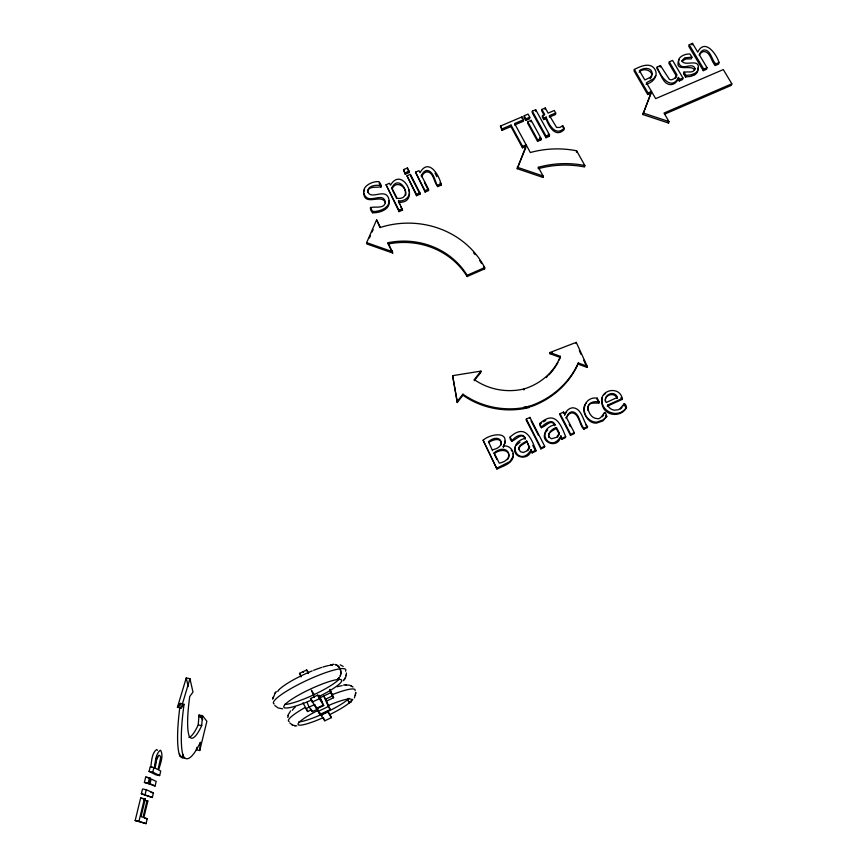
<?xml version="1.0" encoding="UTF-8"?>
<svg xmlns="http://www.w3.org/2000/svg" width="867" height="867" viewBox="0 0 867 867"><rect width="100%" height="100%" fill="white"/><g stroke="black" fill="none" stroke-linecap="round" stroke-linejoin="round"><path stroke-width="1.3" d="M354.397 697.902L355.763 692.462M480.947 371.119L474.303 379.616L474.292 380.7L480.925 372.214L480.947 371.119L452.617 375.671L457.234 402.526L462.935 395.222L462.924 394.171A77.553 72.535 3.6 0 0 525.196 407.392L528.903 406.363M479.939 373.471L479.96 372.377M388.058 242.706L388.21 244.017A73.749 68.58 -5.4 0 1 467.129 276.53L484.653 268.846L484.686 267.578A85.996 79.829 -5 0 0 380.418 227.425L376.625 219.828L366.643 242.641L366.839 243.952L392.697 253.012L388.058 242.706A73.89 68.688 -5.4 0 1 467.129 275.272L484.686 267.578M483.114 440.23L496.954 469.025C503.185 465.991 513.611 463.444 513.372 454.59C513.34 449.54 508.615 444.944 503.456 446.104C510.956 430.346 490.18 433.76 483.114 440.23L496.954 469.025M287.833 717.497L288.462 714.386L290.608 710.929M514.499 125.043L523.473 121.207L523.581 119.711L522.032 116.872L500.465 126.062L501.939 130.397L510.934 126.56L511.021 125.065L502.004 128.912L501.939 130.397M492.532 450.721L488.522 441.628C500.508 431.755 507.802 446.798 492.586 449.756M494.125 452.845L499.273 463.151C516.429 459.748 507.867 441.715 494.125 452.845L494.071 453.799C498.698 449.464 510.132 448.304 508.831 457.277M538.353 167.288L543.089 176.001L542.948 177.421L517.187 168.675L526.334 145.179L530.333 152.527A93.17 85.02 5.7 0 1 576.642 150.771L584.835 165.521L584.607 166.963A93.343 85.454 6.5 0 0 538.223 168.718L538.353 167.288A93.517 85.595 6.5 0 1 584.835 165.521M272.704 699.214L275.251 692.863M521.934 118.378L522.032 116.872M524.21 115.755L524.101 117.262L525.814 120.383L529.65 118.746L529.77 117.24L528.046 114.108L524.21 115.755L525.922 118.887L525.814 120.383M523.581 119.711L514.586 123.547L526.15 144.822L526.031 146.285L522.465 147.813L522.563 146.35L511.021 125.065M503.38 445.963L503.304 446.928L505.06 443.156L505.038 441.14M503.38 447.069L503.456 446.104M527.797 121.792L527.689 123.298L537.551 141.343L540.932 139.89L541.073 138.417L531.178 120.35L527.797 121.792L537.681 139.869L537.551 141.343M526.226 146.642L526.334 145.179M188.876 737.449A66.38 12.138 -77.9 0 0 198.229 724.91L198.998 715.037L202.488 715.708L206.888 721.268L199.746 750.519L196.289 749.847L196.907 747.311M199.746 750.519L200.396 742.25A95.413 17.286 -77.9 0 1 184.086 757.249L183.208 755.894M182.839 703.863L180.358 703.386A87.675 15.996 -77.8 0 0 179.415 754.723L179.903 756.122L183.533 756.815L183.045 755.428A87.686 15.812 -77.9 0 1 184.086 704.102L181.192 707.992L177.442 707.277L186.232 677.983L189.938 678.688L192.994 692.083L189.743 696.472A66.239 11.932 -77.9 0 0 189.223 736.202A66.38 11.997 -77.9 0 0 201.708 725.571L202.488 715.708M531.059 121.857L531.178 120.35M532.338 111.16L532.219 112.677L545.972 137.723L549.353 136.282L549.505 134.797L535.708 109.719L532.338 111.16L546.123 136.249L545.972 137.723M535.578 111.236L535.708 109.719M532.143 452.899L531.135 449.724L532.143 452.899L535.752 451.252L535.882 450.287C530.604 435.982 524.546 424.169 510.132 436.979L510.045 437.954C511.324 447.621 521.5 428.721 525.185 439.222L525.304 438.247C522.855 431.614 513.362 437.315 511.833 441.498M154.467 767.772L150.208 766.775L149.081 771.424L155.995 774.881L159.647 775.586L160.742 771.034L158.694 769.961C160.178 763.903 163.83 756.403 160.753 750.421L160.178 750.269C155.345 754.257 155.453 761.963 154.467 767.772L150.75 767.057C151.736 761.237 151.617 753.51 156.483 749.565L157.61 750.258M555.693 112.981L549.494 115.625L549.342 117.143L555.53 114.498L555.693 112.981L554.306 110.477L548.117 113.122L545.267 107.985L541.908 109.415L541.767 110.933L544.032 115.04M541.908 109.415L544.747 114.563L542.471 115.539L542.33 117.045L543.707 119.548L545.982 118.573L546.134 117.067L543.847 118.042L543.707 119.548M501.278 444.847C501.863 436.567 492.51 439.699 488.479 442.603M545.126 109.502L545.267 107.985M523.939 389.998L524.058 388.936A58.631 54.859 3.3 0 0 560.44 356.37L549.992 352.511L549.83 353.638L560.255 357.486A58.512 54.762 3.3 0 1 559.182 359.989M588.151 406.504L587.934 410.557M405.669 195.238C407.523 186.947 395.775 179.361 391.971 189.212L391.83 187.825C399.741 171.785 414.914 200.201 397.162 198.359L391.83 187.825M526.323 419.054L526.215 420.072L540.921 448.878L544.541 447.22L544.693 446.256L529.943 417.417L526.323 419.054L541.062 447.925L540.921 448.878M605.242 401.042C604.602 394.442 614.898 391.862 617.12 398.441L617.412 397.389C614.595 389.37 602.121 395.233 606.185 402.516L617.412 397.389M462.935 395.222A77.401 72.416 3.7 0 0 525.088 408.422L528.837 407.62L528.957 406.58M562.499 127.059L562.672 125.574L560.093 127.395L556.625 127.482L549.494 115.625M562.672 125.574L564.189 128.294L564.005 129.79C555.216 138.243 548.573 125.975 545.982 118.573M527.819 450.732L529.531 447.773L526.724 441.032C523.473 443.102 518.336 444.901 518.672 449.605M529.813 418.425L529.943 417.417M529.531 447.773L526.724 441.032M576.447 152.224L576.642 150.771M554.49 425.025C550.415 416.247 541.344 433.663 539.729 424.429L539.87 423.432C554.197 410.655 560.299 422.5 565.642 436.665L565.447 437.651L561.859 439.287L560.906 436.101L561.859 439.287M551.379 354.202L551.542 353.075M343.473 680.682L345.716 677.105L346.464 672.976M541.528 427.951L539.87 423.432M602.337 397.379C598.924 411.619 618.821 419.769 626.505 407.241C624.392 398.387 621.791 410.459 616.892 409.896C613.077 411.099 609.165 408.606 607.583 405.149L622.3 398.43C619.341 385.306 599.064 389.738 601.861 402.819C602.933 415.488 619.634 418.501 626.191 408.27L626.505 407.241M409.419 192.604C409.332 198.142 403.556 201.556 398.462 200.906L399.72 204.514M560.255 357.486L560.44 356.37M554.837 425.697L555.01 424.689C552.496 418.219 544.574 423.681 541.68 426.954M557.535 437.131L559.226 434.194L556.267 428.461L556.441 427.464C551.878 428.71 544.736 435.288 551.477 438.767L556.527 437.358L559.41 433.207L556.441 427.464M564.796 414.339L563.615 412.063L560.017 413.7L559.833 414.729L570.508 435.332L574.117 433.673L574.322 432.687L566.314 417.276L568.167 414.209A6.882 6.524 12.3 0 1 571.841 411.792C579.405 411.901 579.589 424.136 583.957 428.276L583.729 429.273L587.317 427.626L587.555 426.629C582.873 421.026 582.05 408.422 572.859 407.761C568.763 407.978 565.382 411.467 564.601 415.369M559.226 434.194L559.41 433.207M576.035 343.505L576.252 342.357L549.992 352.511M563.42 413.093L563.615 412.063M566.314 417.276L566.118 418.284L567.972 415.228A6.871 6.513 12.3 0 1 571.624 412.822C579.189 412.93 579.362 425.144 583.729 429.273M646.067 84.24C652.537 82.95 658.757 76.003 654.997 69.447C650.423 61.676 640.312 66.358 634.373 69.436L634.07 71.007L647.682 94.525L651.171 93.029L651.507 91.479L648.007 92.986L647.682 94.525M578.061 364.075L578.278 362.959L587.219 366.264L586.992 367.37L578.061 364.075A84.045 78.583 2.9 0 1 531.623 406.428L523.787 408.162M346.204 675.61L346.356 674.862M570.508 435.332L570.714 434.345L560.017 413.7M655.755 75.635L653.631 78.81L646.403 82.679L655.669 98.654L723.295 69.577L731.835 83.796L664.024 113.057L668.956 121.564L668.587 123.06L642.848 114.531L651.507 91.479M272.845 698.054L273.007 697.274M669.302 61.828L677.019 74.941L674.342 78.561L671.979 79.666A2.883 2.514 8.8 0 1 669.313 79.265L660.502 65.578L657.208 66.987L656.861 68.569C661.163 73.5 662.659 84.576 670.96 84.673C674.829 84.457 677.875 81.151 678.493 77.445L679.652 79.406L679.262 80.967L682.557 79.558L682.947 77.997L672.597 60.419L669.302 61.828L668.934 63.421L676.628 76.513L675.556 78.236M660.155 67.16L660.502 65.578M145.255 799.114L141.018 816.584L143.022 817.278L147.054 800.642L147.867 800.978L143.857 817.57L147.206 818.73L146.014 823.65L135.165 820.572L140.649 798.041L145.255 799.114L140.649 798.041M149.07 783.595L150.359 778.252L149.46 777.818L145.699 777.092L144.399 782.446L149.07 783.595L148.159 783.172L149.46 777.818M155.095 786.011L150.013 783.67L151.151 778.989L156.201 781.405L155.095 786.011L146.274 782.944M159.647 775.586L152.809 772.15L153.936 767.49M152.321 797.499L153.437 792.882L146.263 789.739L142.502 789.013L141.354 793.738L152.321 797.499L141.354 793.738M145.114 794.465L146.263 789.739M146.014 823.65L138.948 821.309L144.421 798.778M587.999 407.956C588.433 412.681 591.63 418.284 596.854 418.577C602.673 420.43 604.288 406.645 606.792 416.377L603.139 419.888L596.962 422.077A9.277 8.768 14.1 0 1 590.806 420.571C579.589 414.502 583.534 396.056 597.146 398.148L596.886 399.199C603.443 406.731 589.679 399.72 588.357 406.244M355.437 695.551L355.6 694.89M598.718 403.144L599.184 402.006L597.146 398.148M598.924 403.047L599.184 402.006M689.232 44.748L688.821 46.363L703.289 70.66L706.572 69.252L707.006 67.669L699.214 54.599L700.839 51.998A6.362 5.527 9.8 0 1 704.156 49.939C710.907 49.852 711.709 60.332 715.774 63.909L715.318 65.502L718.591 64.093L719.057 62.5C716.597 54.318 704.893 37.747 697.729 52.118L692.505 43.35L689.232 44.748L703.722 69.078L703.289 70.66M694.619 74.79L690.891 76.372L685.483 76.979L683.521 73.652C684.67 69.804 692.278 74.334 694.575 69.674L694.998 68.515C692.527 61.579 682.362 71.094 679.132 63.79C675.848 57.439 684.984 53.505 690.034 54.036L691.909 57.179L691.324 58.848L685.905 58.913L681.896 61.232M684.096 72.004L683.521 73.652M692.094 44.965L692.505 43.35M685.483 76.979L685.884 75.407L683.922 72.08M288.039 715.752L288.223 715.069M694.998 68.515L694.575 70.097C692.094 63.724 673.03 73.316 679.154 59.563M604.527 412.594L604.256 413.613L604.732 412.497M607.583 405.149L607.312 406.19L621.986 399.481L622.3 398.43M586.157 403.036C581.02 408.736 585.019 417.731 590.568 421.579A9.266 8.757 14.2 0 0 596.713 423.085L602.868 420.907L606.792 416.377M515.128 447.025C511.367 457.765 528.621 461.309 531.005 450.688M181.192 707.992L189.938 678.688M624.283 403.578L623.275 405.864M624.186 404.521L624.5 403.48M731.835 83.796L731.347 85.356L664.891 114.043M367.706 192.257C368.052 182.233 387.462 192.301 378.987 181.658C371.629 180.9 359.48 187.413 365.061 195.899C369.992 203.658 382.878 191.835 385.316 201.751C385.035 212.61 363.609 201.577 372.604 212.773C379.54 213.087 390.746 209.456 389.12 200.635M154.662 767.913L156.873 756.241M587.913 407.544C588.357 402.201 594.664 400.814 598.978 402.104M513.145 456.476L509.883 461.569L497.008 468.093M363.945 191.39L364.552 189.819M642.848 114.531L651.171 93.029M517.187 168.675L525.727 147.867M369.461 237.959L370.512 235.564M372.084 231.966L373.124 229.571M678.493 77.445C671.329 91.913 659.538 75.429 657.208 66.987M560.906 436.101C550.556 454.622 534.094 429.631 555.01 424.689M560.721 437.087C556.809 450.959 536.272 439.84 547.706 430.032M531.135 449.724C520.449 468.104 504.28 443.785 525.304 438.247M345.001 678.558L345.413 677.799M518.845 448.228L520.579 445.822L526.605 442.007M529.661 446.808L526.746 450.981L523.3 452.498L520.308 451.62L518.769 448.651M699.333 55.336L700.417 53.602A6.351 5.516 9.8 0 1 703.722 51.543C710.463 51.467 711.265 61.925 715.318 65.502M421.373 175.351L423.215 172.598A6.492 5.863 -2.6 0 1 426.759 170.431C433.771 170.712 435.05 182.016 437.781 186.6L441.227 185.115C439.677 175.557 428.645 157.241 420.018 172.728L418.967 170.68L415.51 172.154L425.101 192.04L428.558 190.556L428.482 189.158L421.373 175.351L421.46 176.76L423.291 174.018A6.481 5.852 -2.6 0 1 426.835 171.861C433.738 171.774 433.901 182.861 437.781 186.6M344.297 679.63L344.806 678.872M565.566 413.418L566.671 411.814M602.402 416.702L603.475 415.217M177.442 707.277L180.358 703.386M507.39 459.64L508.279 458.491M275.413 692.657L276.345 691.563M457.234 402.526L457.212 401.475L462.924 394.171M275.023 693.156L275.641 692.365M650.131 78.789C656.286 72.145 644.051 66.25 639.087 72.199M351.07 701.717L351.536 701.24A7.229 6.383 53.6 0 1 349.238 702.855L347.602 699.311L349.238 702.855M516.374 445.172L520.102 442.105M620.382 409.018L622.072 407.425M604.028 394.799L605.61 393.39M351.07 701.728L349.184 702.899M539.729 424.429L541.42 423.161M564.189 128.294C555.379 136.769 548.724 124.48 546.134 117.067M556.267 428.461C553.179 430.422 546.849 432.785 548.887 437.521M543.436 421.85L545.777 420.517M326.751 700.969L333.611 697.729L329.915 689.363M302.995 702.79L307.612 711.536L311.08 709.9M316.325 708.382L323.369 705.055M319.154 695.236L323.694 705.565L316.672 708.881L310.505 698.52L317.745 695.117L321.83 701.533M307.037 702.335L309.129 707.147L312.293 711.623L317.81 709.011M317.821 711.525L328.365 706.54L330.229 709.553L319.836 714.473L315.263 705.673M327.813 712.013L320.996 715.242L319.912 712.761M331.411 717.638L327.509 711.525L320.671 714.766L324.767 720.791L331.411 717.638L327.769 710.886M319.067 698.228L330.728 692.722L333.611 697.729M312.087 702.14L319.327 698.726L323.694 705.565M328.365 706.54L323.749 696.017L325.667 699.16L332.56 695.908L329.904 689.894M305.607 708.805L314.754 704.492M301.087 676.943L299.527 673.356L306.734 669.985L308.609 673.009M532.273 451.945L535.882 450.287M541.062 447.925L544.693 446.256M562.044 438.312L565.642 436.665M570.714 434.345L574.322 432.687M583.957 428.276L587.555 426.629M398.592 202.282C421.709 203.767 402.537 164.589 390.497 185.202L389.511 183.262L386.043 184.747L399.069 211.602L402.548 210.107L398.462 200.906M522.563 146.35L526.15 144.822M537.681 139.869L541.073 138.417M546.123 136.249L549.505 134.797M679.652 79.406L682.947 77.997M703.722 69.078L707.006 67.669M715.774 63.909L719.057 62.5M416.561 195.704L416.463 194.316L419.931 192.832L410.438 174.321L406.981 175.795L416.561 195.704L420.018 194.219L419.931 192.832M425.101 192.04L425.025 190.642L428.482 189.158M437.727 185.191L441.184 183.706M399.069 211.602L398.939 210.237L402.429 208.741M403.523 169.607L407.457 167.927L409.105 171.135L409.213 172.555L405.279 174.234L403.523 169.607L405.279 174.234M525.922 118.887L529.77 117.24M405.171 172.815L409.105 171.135M370.339 207.246L372.42 211.407C379.779 212.101 392.252 206.975 388.405 197.741C384.439 187.922 370.101 200.981 367.51 190.859C368.984 185.224 376.256 184.79 380.971 185.581M691.909 57.179L684.67 57.851L681.906 60.766C684.562 67.474 701.089 56.767 698 70.054A8.475 7.391 9.4 0 1 695.031 73.218L691.302 74.8L685.884 75.407M549.83 353.638L552.322 352.674M526.464 407.122L531.753 405.398A84.207 78.713 2.8 0 0 578.278 362.959M343.462 685.093L345.532 684.876M523.896 407.132L527.808 406.731M345.825 684.865L346.486 684.843M345.207 684.897L349.672 685.244L353.021 687.032M296.742 725.939L292.797 725.191L289.762 722.98M282.685 708.838L278.134 707.96L274.806 705.532M294.487 725.712L295.246 725.842M198.89 716.51L202.379 717.172M198.229 724.91L201.708 725.571M149.081 771.424L152.809 772.15M150.359 778.252L145.699 777.092M144.399 782.446L150.013 783.67M150.988 792.405L153.437 792.882M144.139 800.252L147.867 800.978M144.735 818.253L147.206 818.73M135.165 820.572L138.948 821.309M643.173 113.013L668.956 121.564M517.274 167.244L543.089 176.001M366.643 242.641L392.556 251.723M340.167 664.816L343.202 666.452M351.016 685.732L351.634 686.046M291.886 724.725L292.482 725.04M198.998 715.037L202.715 719.686M511.194 449.984L512.245 451.501M310.505 698.52L312.651 701.696M320.768 713.693L322.036 715.578M299.527 673.356L301.478 676.358M314.19 694.565L311.34 690.165L314.483 697.371M303.136 671.676L303.515 672.272M678.102 79.016L679.262 80.967M667.85 121.803L668.587 123.06M634.373 69.436L648.007 92.986M542.471 115.539L543.847 118.042M548.096 134.006L549.353 136.282M539.697 137.636L540.932 139.89M542.243 176.131L542.948 177.421M510.934 126.56L522.465 147.813M500.465 126.062L502.004 128.912M621 397.628L621.986 399.481M624.684 405.463L626.191 408.27M605.491 415.456L606.51 417.395M585.572 424.288L587.317 427.626M569.196 424.212L570.421 426.575M435.028 173.151L436.881 176.738M439.992 182.72L441.227 185.115M424.418 182.514L428.558 190.556M415.51 172.154L425.025 190.642M408.119 170.42L409.213 172.555M410.546 175.741L420.018 194.219M406.981 175.795L416.463 194.316M531.048 420.831L538.407 435.223M532.739 445.335L535.752 451.252M392.556 190.382L396.707 198.565M400.857 206.747L402.548 210.107M386.043 184.747L398.939 210.237M510.132 436.979L511.92 440.523M379.15 183.056L381.122 186.979M494.645 454.937L496.932 459.51M380.049 227.674L376.625 219.828M388.21 244.017L392.697 253.012M576.252 342.357L587.219 366.264M579.329 350.669L580.966 354.245M583.708 360.217L586.992 367.37M329.655 690.284L330.728 692.722M325.667 699.16L330.229 709.553M306.734 669.985L308.305 673.561M317.745 695.117L319.327 698.726M323.315 717.453L324.767 720.791M317.311 708.686L319.836 714.473M314.732 704.719L315.816 707.201M311.264 709.249L312.293 711.623M306.571 709.152L307.612 711.536M408.877 189.775L409.419 191.943M385.468 203.127C382.683 192.81 364.346 207.061 363.728 192.929M186.232 677.983L188.215 686.523M697.762 68.07L697.577 71.625A8.464 7.38 9.4 0 1 694.619 74.79M183.067 754.398L183.414 756.295M452.617 375.671L457.212 401.475M372.42 211.407L372.604 212.773M513.026 453.549L513.275 455.533M380.689 185.701L380.851 187.099M391.895 250.379L392.036 251.679M179.426 753.694L180.466 756.555A95.403 17.492 -77.9 0 0 184.628 757.866M407.457 167.927L407.566 169.358M355.773 692.82L355.773 693.47M467.129 275.272L467.129 276.53M274.232 704.015A39.849 6.698 -25 0 1 307.644 680.01A39.849 6.698 -25 0 1 345.554 671.188M329.026 705.272A29.445 4.443 -25.1 0 1 351.482 699.788A29.445 4.443 -25.1 0 1 329.828 714.549M323.413 717.562A29.445 4.443 -25.1 0 1 298.226 724.736A29.445 4.443 -25.1 0 1 317.138 710.832M331.974 694.76A36.75 5.701 -25.1 0 1 355.069 690.706M289.177 721.539A36.75 5.701 -25.1 0 1 304.566 707.819M292.363 710.366A29.359 4.682 -25.1 0 1 295.289 707.093M337.187 686.729A29.359 4.682 -25.1 0 1 338.13 686.48M339.019 686.263A29.359 4.682 -25.1 0 1 342.075 685.71M349.076 698.293A29.424 4.508 -25.1 0 1 327.13 711.894M320.692 714.841A29.424 4.508 -25.1 0 1 298.747 721.853M311.546 700.016A31.927 5.224 -25 0 1 287.118 702.617A31.927 5.224 -25 0 1 336.028 679.793A31.927 5.224 -25 0 1 318.503 696.765M277.765 691.476A31.83 5.495 -24.9 0 1 277.982 691.086M278.264 690.674A31.83 5.495 -24.9 0 1 278.61 690.219M279.033 689.742A31.83 5.495 -24.9 0 1 279.521 689.243M280.084 688.723A31.83 5.495 -24.9 0 1 312.228 670.874M313.637 670.31A31.83 5.495 -24.9 0 1 321.592 667.449M322.806 667.07A31.83 5.495 -24.9 0 1 328.181 665.65M329.102 665.466A31.83 5.495 -24.9 0 1 332.224 665.076M338.845 679.435A31.906 5.289 -25 0 1 319.663 691.877L318.319 692.56A31.906 5.289 -25 0 1 284.647 704.416M473.545 252.785A85.822 79.699 -5 0 1 475.159 254.638M479.624 260.49A85.822 79.699 -5 0 1 481.629 263.546M483.493 266.7A85.822 79.699 -5 0 1 484.653 268.846M557.969 362.439A58.512 54.762 3.3 0 1 555.671 366.383M555.173 367.142A58.512 54.762 3.3 0 1 554.121 368.659M553.58 369.396A58.512 54.762 3.3 0 1 550.675 372.983M550.057 373.666A58.512 54.762 3.3 0 1 548.789 375.021M547.467 376.332A58.512 54.762 3.3 0 1 546.102 377.6M524.058 388.936A58.62 54.827 3.6 0 1 474.303 379.616M160.601 757.953L158.011 769.614L155.182 768.14L156.374 760.554L158.856 755.146L160.384 756.154L160.601 757.953M340.829 673.421L340.785 673.811A8.041 6.958 87.1 0 0 335.02 664.48A8.041 6.871 85.9 0 1 336.656 665.054L337.263 665.412A8.041 6.871 85.9 0 1 340.829 673.421M652.222 74.172L650.467 77.217L644.853 80.002L639.402 70.617C643.661 67.366 652.287 67.062 652.222 74.172M339.441 677.387L337.176 679.598A8.041 6.871 85.9 0 0 339.474 677.376L339.474 677.376M331.01 665.043L330.782 665.195A8.041 6.871 85.9 0 1 333.687 664.36L331.021 665.043M352.392 699.907A7.229 6.383 53.6 0 0 352.641 699.311A7.229 6.47 53.1 0 1 352.381 699.918M340.178 676.054A8.041 6.871 85.9 0 0 340.72 674.201A8.041 6.958 87.1 0 1 340.157 676.054"/></g></svg>
